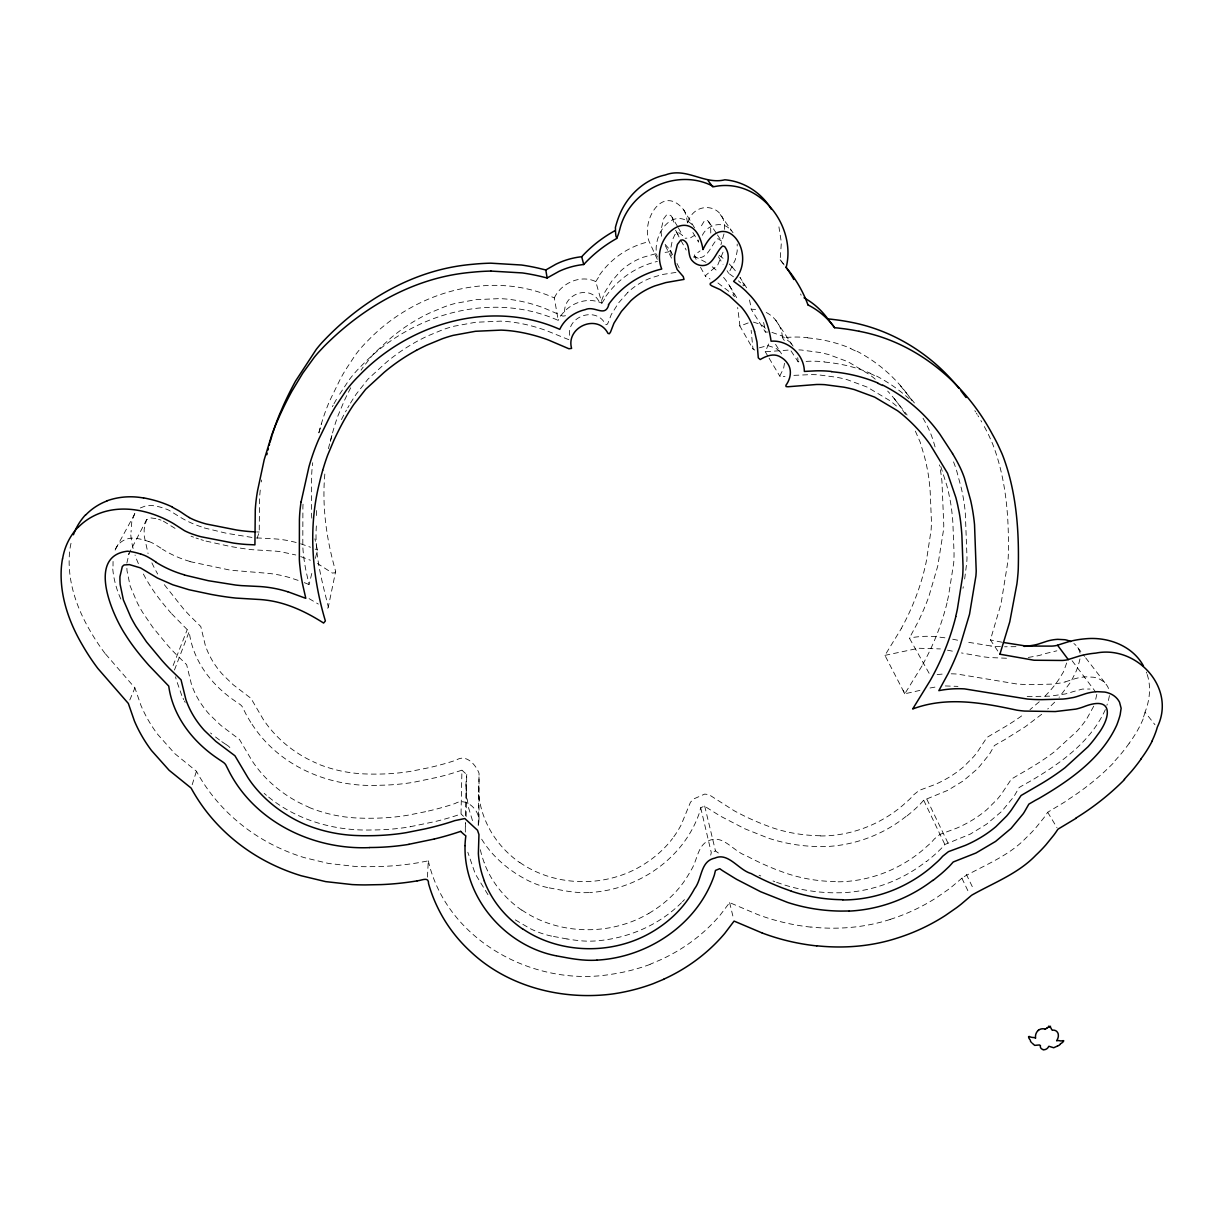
<?xml version="1.0" encoding="UTF-8"?>
<svg xmlns="http://www.w3.org/2000/svg" width="1223" height="1223" viewBox="0 0 1223 1223"><rect width="100%" height="100%" fill="white"/><g stroke="black" fill="none" stroke-linecap="round" stroke-linejoin="round"><path stroke-width="0.75" stroke-dasharray="5 3.75" d="M257.075 538.441L259.23 532.02L259.536 498.923A183.649 174.981 5.1 0 1 260.514 487.794M479.019 818.921L479.049 773.272C475.961 764.895 466.177 753.643 456.424 760.018A217.893 204.853 7.7 0 1 449.514 762.265A277.575 262.593 11.2 0 1 428.172 767.861L411.31 771.224A174.782 163.24 6.4 0 1 404.003 772.325A213.949 200.862 8 0 1 376.929 774.098A259.872 245.487 9.9 0 1 369.514 774.083L364.561 773.914A129.393 119.976 5.8 0 1 316.436 763.335M316.375 525.921C314.28 553.53 321.802 580.405 328.299 606.883L327.764 608.32L324.875 608.672M478.239 825.617L479.049 773.272M724.429 229.343C726.569 203.431 693.686 199.67 687.525 223.442M465.351 826.687L465.413 822.987M465.535 815.603L466.055 782.353M466.146 816.551L466.712 774.388A46.657 42.881 -2.8 0 1 462.111 770.276M316.451 515.54L316.665 507.744M1096.802 694.389L1095.212 701.482M113.051 561.449L113.02 566.035M324.829 474.05C321.863 506.995 326.572 539.771 335.668 571.37L328.253 607.22M427.439 877.12L428.295 860.854L418.281 862.735A265.422 247.291 6.6 0 1 382.875 866.404L367.389 866.71A246.373 228.854 6.3 0 1 354.471 866.373L328.437 863.438L304.466 857.675A185.116 170.379 5.1 0 1 269.503 843.167C240.885 827.833 216.196 804.933 199.655 776.911A130.983 119.732 6.8 0 1 196.444 771.239L174.858 753.689L157.599 734.274A147.234 135.432 10.1 0 1 140.905 705.319L134.912 687.907L105.071 653.449M126.84 563.192L129.164 553.255M784.509 363.246L783.591 368.505L780.014 375.476L780.167 376.669L785.013 376.424M696.101 259.414L694.45 255.072L700.045 250.944M478.361 824.195C482.091 812.286 466.865 796.372 455.246 803.45A228.976 214.04 6.9 0 1 448 805.804A291.823 274.64 10.1 0 1 425.619 811.659M710.777 233.058L710.594 225.108L707.735 220.675L705.9 220.109L704.127 221.287L699.571 228.915M1109.444 695.612L1108.588 699.678A112.226 100.959 -27.7 0 1 1106.891 705.289M964.657 578.968L966.72 562.932A127.559 118.784 -26.2 0 0 967.011 558.024L965.283 512.529A211.915 199.578 -22.3 0 0 961.416 488.573L956.845 471.451A171.449 161.222 -25.4 0 0 955.606 467.538L955.316 466.712A110.422 103.405 -29.4 0 0 952.182 458.686M723.985 233.914L720.943 244.722M963.005 588.278L963.296 586.75M1079.955 658.952L1079.405 661.291A106.951 96.969 -28.2 0 1 1076.378 670.785L1070.981 681.639L1059.087 697.37M723.022 252.198L717.718 265.07L705.793 275.313L705.656 276.551L710.013 278.966M311.789 573.434L309.098 584.609L306.086 571.294A231.56 220.675 -3.8 0 1 303.87 558.07L303.121 551.267A133.322 126.366 4.6 0 1 302.8 546.192L302.891 507.27A155.306 148.075 3.7 0 1 303.166 502.087M315.412 558.361L317.414 550.029L314.892 538.839M919.925 690.399L904.806 693.793L884.932 655.36L901.29 628.607M318.913 432.927L320.548 426.735A212.68 204.379 -2.5 0 1 329.828 400.533L340.529 378.641A221.929 213.368 -3.7 0 1 345.436 370.049L355.587 354.67A118.249 114.259 8.9 0 1 367.175 341.37C414.031 292.068 490.561 269.259 554.325 297.938L558.223 320.411C491.08 290.386 410.592 314.311 361.182 366.105A124.379 119.671 7.3 0 0 348.998 380.063L338.328 396.206M328.36 448.719L332.702 432.331M318.836 432.652L321.42 423.662M1066.655 663.004L1063.521 671.824L1058.461 680.003A114.534 104.23 -28.4 0 1 1049.502 691.392L1044.518 696.713M192.179 784.707L196.444 771.239M906.09 816.368A126.886 115.451 -19.9 0 1 826.274 846.561L818.508 846.545A163.469 149.481 -20.9 0 1 768.334 838.137L744.715 828.735L720.729 816.291A182.028 167.123 -21.3 0 1 716.877 813.922L708.82 808.892A53.078 48.309 -15.2 0 1 704.677 806.049L700.703 807.7L700.045 810.39A26.768 24.277 -11.7 0 1 699.571 812.317C684.024 858.561 637.703 889.992 589.7 892.5M700.703 807.7L711.297 852.66L710.609 855.458A28.053 25.24 -11.7 0 1 710.089 857.461M997.8 651.033L990.416 639.919L1001.041 603.734L1007.997 560.807A154.572 143.718 -26.9 0 0 1008.287 555.731C1009.128 519.209 1006.514 482.03 993.963 447.435A137.419 128.553 -30.4 0 0 991.929 442.252L988.872 435.464A228.518 214.789 -24.2 0 0 982.528 423.403M1093.729 706.191L1086.544 719.216A120.19 108.557 -27.9 0 1 1077.096 731.079L1054.532 751.702A211.09 193.417 -28.2 0 1 1044.152 759.177A248.666 229.205 -28.6 0 1 1037.746 763.412A229.97 211.365 -28.3 0 1 1031.218 767.448L1011.421 779.051L1001.943 793.284A96.51 86.802 -23.2 0 1 997.387 799.139L986.762 809.702A104.582 94.186 -23.3 0 1 970.298 821.306A114.366 103.16 -23.3 0 1 956.738 828.139L940.12 834.331L934.418 838.902A49.593 44.288 -20.7 0 1 929.266 844.283L923.717 849.221A114.335 103.114 -19.8 0 1 917.923 853.929A129.638 117.194 -19.6 0 1 911.854 858.317A120.894 109.137 -19.7 0 1 901.198 864.875A120.45 108.725 -19.7 0 1 836.471 881.829M665.144 244.401L670.342 250.302L668.385 251.938L663.554 252.595M335.668 571.37L335.148 572.746L332.396 573.083L317.414 563.467M174.461 670.021L189.183 631.634L170.884 612.937M1105.363 709.585C1090.626 742.254 1059.607 764.008 1029.567 781.604A124.104 111.996 -26.7 0 1 1025.669 783.698L1019.095 787.551L1014.968 794.767A50.647 45.159 -24.1 0 1 1013.531 797.044L1001.683 811.43L986.441 824.271L970.236 834.132L944.859 844.497L942.826 846.805A65.599 58.612 -20.6 0 1 940.609 849.159L936.619 852.966A190.085 173.131 -19.1 0 1 932.767 856.375L926.545 861.512M173.116 665.557L187.134 629.876M115.13 550.121C117.867 542.034 126.657 537.187 134.973 538.258A50.143 45.832 18.6 0 1 148.916 541.667M129.791 699.984L134.912 687.907M768.594 343.984L765.353 351.765L788.59 350.068M554.325 297.938C561.112 283.094 580.589 274.273 595.769 281.596L601.884 303.228C585.893 295.569 565.408 304.802 558.223 320.411M733.464 276.811L728.663 273.325L735.466 259.414L737.194 251.082L737.194 244.019M341.446 419.581L342.654 417.196A263.801 251.449 -8.2 0 1 346.445 410.118M146.775 519.393L131.717 548.363M128.537 554.309L130.922 549.846M332.35 406.724L333.16 405.21M115.65 548.913L135.753 512.055M922.035 665.878L904.806 693.793L903.17 690.598L904.775 693.747M347.76 407.794L349.105 405.47M929.128 673.307L909.392 638.116L917.953 622.094A268.525 255.255 -17.3 0 0 928.761 596.855L937.751 566.066L943.514 530.002A121.444 113.785 -26.9 0 0 943.774 525.309L941.97 481.77A201.688 191.063 -22.9 0 0 939.478 464.893M134.775 513.461L131.809 521.395L131.044 532.051M702.369 235.29C707.077 224.864 722.074 220.507 730.284 229.481M595.769 281.596L599.881 275.19M601.884 303.228L606.211 296.501M810.91 927.126A217.847 197.836 -20.8 0 1 757.297 914.376L729.611 902.605L720.393 914.789A166.618 150.857 -7.7 0 1 660.451 959.856L650.132 964.259M1129.196 743.278L1127.117 746.137A173.391 156.59 -27.9 0 1 1119.809 755.355L1112.808 763.183M1041.69 714.293L1025.226 726.783L1004.343 739.869A118.279 107.548 -27.2 0 1 1000.628 741.872L994.36 745.571L990.462 752.497A48.309 43.432 -24.4 0 1 989.101 754.683L977.834 768.503L963.342 780.824L947.901 790.287L923.686 800.209L921.745 802.426A62.587 56.38 -20.9 0 1 919.65 804.688L915.844 808.357A181.203 166.282 -19.4 0 1 912.19 811.629L906.243 816.551M684.452 899.654L682.495 901.703M1054.669 702.185L1047.729 708.973M681.501 902.696C658.601 925.597 627.047 938.805 594.898 940.991A83.791 75.337 -7.7 0 1 581.2 940.823L580.451 940.762A158.119 143.84 -8.3 0 1 567.029 938.943M627.842 292.404L618.639 302.845L611.347 314.387L607.984 323.101L606.837 324.707L605.523 324.447C596.212 305.077 564.277 317.139 570.239 337.67M1065.355 801.615L1047.683 812.271A104.138 93.024 -23.9 0 1 1043.632 818.126L1035.927 827.665A133.628 119.9 -23.4 0 1 1026.097 837.831C1008.578 856.176 984.24 865.165 963.005 877.273M1039.26 701.773L1029.965 709.661M890.115 919.406A176.724 159.647 -19.7 0 0 937.246 897.178L948.222 889.549A149.038 134.041 -19.9 0 0 951.402 887.103L962.455 877.762M694.832 235.152L690.368 237.95L685.155 238.256M648.924 913.321L651.033 912.052A125.816 114.075 -7.3 0 0 657.21 908.001A111.767 101.157 -7.7 0 0 681.761 884.703A103.94 94.003 -8 0 0 685.874 878.848L687.158 876.845A125.938 114.106 -7.1 0 0 690.72 870.715C698.287 859.861 697.003 841.883 713.162 839.406C725.071 837.342 734.84 852.11 746.32 855.748A289.194 265.299 -26.2 0 0 770.154 867.153A340.407 313.149 -28.8 0 0 776.85 869.874L785.915 873.207A160.335 145.522 -20.7 0 0 834.01 881.569L836.486 881.6M140.324 507.958L145.858 505.818L151.988 505.512A47.682 43.829 19.6 0 1 165.212 508.783L166.924 509.334A34.932 32.18 19.9 0 1 169.309 510.434L178.13 515.907A96.816 90.945 22.7 0 0 204.287 527.77M748.186 322.933L739.961 326.113L737.652 307.493M759.376 347.836L767.692 345.589L775.26 347.974A20.409 19.614 -35.1 0 1 781.176 353.309M718.39 852.997A55.647 50.235 -15.1 0 1 715.47 850.948L711.297 852.66M890.13 919.451C864.661 927.661 837.48 929.862 810.941 927.003M1065.141 681.914L1074.956 678.719A45.022 39.916 -28.8 0 1 1085.932 676.839L1093.469 677.221A25.469 22.61 -29.4 0 1 1100.455 679.621L1101.327 680.126A21.8 19.369 -29.5 0 1 1108.007 687.265L1109.337 691.148M425.619 811.675L407.932 815.206A183.603 170.425 5.7 0 1 400.273 816.353A224.818 209.852 7.1 0 1 371.853 818.248A273.172 256.677 8.8 0 1 364.072 818.233L358.889 818.08A135.891 125.174 5.1 0 1 308.364 807.134M655.589 253.742L642.839 257.365A65.599 64.192 -33 0 0 620.397 271.277L611.699 281.244L604.789 292.251L601.594 300.552L600.508 302.066L599.255 301.821C589.501 282.589 559.675 295.935 565.347 315.779L562.87 316.13L543.547 307.829A147.479 142.464 3 0 0 536.041 305.246A158.103 152.462 3 0 0 528.428 303.044A145.292 140.416 3.1 0 0 515.495 300.262L512.865 299.834A114.993 111.66 3.8 0 0 499.672 298.611L475.839 299.666L455.002 303.472A134.576 130.25 3.4 0 0 444.912 306.637L430.297 312.691A187.807 180.561 -0.8 0 0 423.234 316.191L420.911 317.43A177.717 171.067 -0.1 0 0 396.818 333.16A173.712 167.276 0.3 0 0 390.733 338.052L373.55 353.86L362.467 368.047A205.678 197.805 -3.4 0 0 361.045 370.187M930.03 687.999L937.613 686.638M410.316 826.702L435.189 821.535A276.49 259.429 8.6 0 0 461.025 814.014L461.927 770.154A263.052 248.162 9.6 0 1 437.284 777.339L413.573 782.277A216.303 202.819 7.5 0 1 376.608 785.273M1028.268 657.439L1037.884 655.773A55.096 49.853 -31.1 0 0 1044.977 653.678L1056.84 650.819M675.952 272.423L662.163 274.533L651.462 277.759A69.023 67.311 -30.5 0 0 627.812 292.373M749.454 300.017A90.64 88.698 -31.8 0 1 751.228 309.251L756.869 309.434M791.036 350.909L798.13 361.809L799.72 361.718M766.255 312.477C775.52 317.261 782.109 327.107 782.384 337.594L793.054 337.074A103.603 98.528 -30.5 0 1 805.086 337.426L807.669 337.67M806.125 361.381L809.336 361.244A108.908 103.022 -29.4 0 1 821.978 361.611L824.715 361.855M793.895 375.354L810.039 374.651A97.106 91.832 -29.3 0 1 818.156 374.819L836.822 377.28A139.728 131.534 -26.8 0 1 847.233 379.696L867.076 387.064L889.518 400.441A121.337 114.289 -28.1 0 1 895.618 405.272L897.56 406.969M945.287 685.95L957.961 686.378M1015.946 646.677L1004.603 646.768M376.608 785.365C331.418 786.97 284.699 768.273 257.151 731.583A154.205 143.183 5 0 1 250.822 722.411M767.601 332.044L765.43 332.106L751.228 309.251M1006.514 658.249L989.697 657.531A130.28 119.028 -33.5 0 1 982.589 656.675L961.477 652.944M1027.167 696.56L1049.946 696.162L1065.111 693.991A57.833 51.932 -30.5 0 0 1072.54 691.805L1082.447 689.069L1090.029 689.038M820.297 835.737L817.927 835.691A152.86 139.789 -21 0 1 771.973 827.604L763.32 824.363A324.126 300.155 -29.4 0 1 756.915 821.734A275.465 254.445 -26.8 0 1 734.136 810.727L708.881 794.598L704.708 794.094L693.548 799.001L690.475 802.227L681.104 825.021A120.099 109.673 -7 0 1 677.695 830.921L676.487 832.848A99.124 90.364 -7.9 0 1 672.543 838.458M259.23 532.02L256.601 531.929M256.54 537.891L274.854 538.884A100.989 93.193 11.4 0 1 296.669 542.645M990.966 645.989L966.109 641.907M251.953 537.417L226.576 533.304L204.241 527.923M884.932 655.36L918.656 648.251L940.395 648.924M568.817 339.688L546.88 330.791A155.107 149.13 1.8 0 0 538.976 328.085A166.252 159.571 1.9 0 0 530.965 325.792A152.814 146.989 1.9 0 0 517.344 322.872L514.593 322.429A120.955 116.934 2.4 0 0 500.696 321.145L475.594 322.276L453.657 326.296A141.532 136.365 2.1 0 0 443.032 329.614L427.637 335.973A197.453 188.862 -1.6 0 0 420.192 339.673L417.746 340.957A186.859 178.971 -1 0 0 392.4 357.468A182.655 175.027 -0.6 0 0 385.994 362.62L367.924 379.206L356.26 394.096A216.226 206.886 -4 0 0 350.466 403.162M753.414 322.108L760.614 324.385A19.4 18.727 -36.9 0 1 766.255 329.476M944.905 637.81L935.045 636.587A88.423 79.908 -23.9 0 0 909.392 638.085M771.896 332.381L781.971 335.897L789.951 342.165M567.029 938.958L552.46 936.252M1002.019 642.213L990.401 639.919M952.717 639.216L958.557 640.393M947.458 650.162L954.46 651.569M549.188 887.867L563.1 890.497A150.765 138.214 -8.2 0 0 575.911 892.27L576.629 892.316A79.938 72.463 -7.5 0 0 589.7 892.53M155.887 518.613L150.368 517.849L146.424 519.836L144.176 529.345A82.812 77.018 17.5 0 0 144.345 536.683L148.075 553.606M754.774 350.114L752.909 348.479L751.136 330.271M206.014 541.101L228.991 546.177A356.336 340.896 41.4 0 0 236.696 547.537L241.848 548.363A250.623 238.928 31.4 0 0 252.167 549.693L272.867 550.977A80.703 74.542 11.6 0 1 280.602 551.695L295.798 554.982M190.024 561.632L230.597 570.224L264.321 573.021A106.111 97.29 10.6 0 1 290.019 577.715L299.375 580.787M200.969 539.649L203.477 540.398M300.583 543.761L310.52 547.231M158.531 519.316L161.008 520.142M195.986 538.013L198.462 538.854M300.72 556.587L310.367 560.226M776.62 882.303L782.063 884.198A171.465 155.596 -20.6 0 0 834.575 892.821L842.723 892.729A133.062 120.114 -19.7 0 0 926.361 861.328M773.028 880.973L774.816 881.645M191.048 536.194L193.509 537.126M148.961 541.544L150.704 542.232A36.751 33.648 18.9 0 1 153.227 543.394L162.521 549.096M759.07 875.209L760.782 875.974M850.811 348.708L856.834 351.597M870.027 373.382L876.356 376.409M309.098 598.643L318.332 604.07M163.362 521.166L176.8 529.452M705.992 262.364L694.328 256.249M225.919 744.425L225.521 744.165A106.355 97.809 9.7 0 1 222.112 741.872L220.109 740.435M226.331 744.685L228.273 746.045A10.304 9.295 9.7 0 1 229.863 747.559M515.296 919.879L529.819 928.425A86.252 77.63 -6.9 0 0 552.444 936.298M521.854 910.034C548.959 928.777 584.884 934.005 616.682 926.3A107.593 97.305 -7.8 0 0 648.924 913.336M519.958 862.582C545.764 880.591 580.115 885.758 610.491 878.404A102.61 93.544 -7.6 0 0 641.265 865.976L643.267 864.737A119.976 109.642 -7.2 0 0 649.153 860.839A106.6 97.244 -7.6 0 0 672.574 838.474M717.932 282.972L730.788 292.863M719.093 255.286L722.365 257.763A78.669 76.896 -33.8 0 1 724.994 259.949M219.513 740.007L214.117 735.91M712.229 266.797L718.237 271.812M268.693 797.151C297.372 820.45 334.888 831.029 371.532 829.974A227.279 211.854 6.7 0 0 410.332 826.779M210.555 732.974L211.732 733.953M266.415 795.286L264.168 793.375M691.928 224.451C671.305 205.174 651.018 237.338 657.317 257.09M729.214 263.908L732.363 267.271M742.789 285.005L743.63 285.876M732.73 294.758L734.595 296.73M730.712 229.924L731.537 230.826M677.557 226.393L670.816 215.401L666.795 214.637L663.722 218.657L661.154 229.343A31.095 30.422 -53 0 0 661.811 237.262M721.585 241.176L717.916 238.607C710.777 244.646 708.3 259.643 696.04 257.671A14.187 13.866 -50.2 0 1 693.334 256.891M790.501 342.792L791.587 344.091M900.204 385.52L916.363 405.348M1147.174 674.454C1151.179 686.424 1149.788 699.51 1145.431 711.159A22.794 20.134 -30.1 0 1 1145.018 712.168L1154.971 724.735M894.135 398.515L907.114 415.01M675.509 230.23L678.23 234.587A13.484 13.208 -54.2 0 0 680.248 236.253M784.142 264.948L780.152 259.796L781.359 242.551L778.929 226.867M1077.799 647.67L1084.556 656.415M1085.688 657.867L1105.959 684.116M487.962 894.686L475.258 873.879L467.813 852.232M1072.128 660.756L1095.823 692.218M720.24 214.545L733.02 232.752M793.054 346.14L775.627 320.074M164.341 584.701L183.19 608.442A212.236 201.321 14.1 0 0 190.024 615.888L200.801 626.543L205.265 645.163A80.779 74.71 11.1 0 0 207.864 651.92A87.781 81.253 10.9 0 0 214.927 664.685A92.81 85.977 10.8 0 0 222.494 674.362L233.165 684.727L250.929 698.302L262.93 718.834A115.222 106.6 5.9 0 0 267.042 724.735A121.077 112.103 5.7 0 0 297.036 752.726L299.085 754.056A118.341 109.52 5.7 0 0 316.512 763.167M911.899 400.578L909.193 396.726A162.751 154.067 -26.1 0 0 857.033 351.261M708.606 221.501L716.479 233.425M717.458 234.923L721.387 240.885M694.526 227.814L683.672 209.821C662.698 183.282 640.791 220.813 649.184 241.619L657.577 259.933M782.384 337.594L784.279 340.498M905.479 414.398L900.052 406.296A154.801 146.515 -25.7 0 0 895.664 400.425A165.35 156.498 -24.8 0 0 887.684 391.115M746.626 287.787L739.961 277.407A79.419 77.63 -33.6 0 1 744.425 285.632M250.807 722.426L247.168 716.388A83.99 77.278 7.4 0 1 245.548 713.284L242.292 706.756A9.815 8.913 10.4 0 0 240.243 704.601L237.629 702.782A101.234 93.697 10.5 0 1 234.403 700.58C213.78 686.363 196.857 665.648 190.895 640.974A94.752 87.643 11.1 0 1 189.305 632.459L189.183 631.634M974.838 410.683L975.602 411.906M481.663 839.177C492.609 856.941 509.12 870.807 527.572 880.3A82.277 74.649 -6.7 0 0 549.173 887.929M775.565 344.336L781.543 353.86M976.382 413.129L977.146 414.352M718.421 256.815L723.038 264.26M727.028 270.696L728.663 273.325M977.896 415.591L978.66 416.814M1047.683 812.271L1056.978 827.665M729.565 285.846L738.004 299.818M683.672 209.821L684.528 211.334A23.956 23.543 -55.8 0 1 686.485 216.807L687.341 222.143A36.889 35.895 -54.7 0 0 687.464 223.121M765.201 351.628L768.12 356.55M769.099 358.186L780.014 376.516M692.891 232.538L698.562 242.123A38.815 37.714 -51.5 0 1 698.364 240.748L698.287 240.06M980.877 420.529L981.717 421.966M739.609 325.578L753.276 349.488M700.519 267.302L705.595 276.444M678.413 227.921L682.679 235.58L678.857 232.66L674.943 234.51L672.39 240.06L670.785 248.33A32.715 31.951 -49.1 0 0 671.458 256.647L672.176 259.23M676.64 232.553L680.11 238.928M680.982 240.518L686.21 250.088M184.474 701.054L185.208 702.399M143.366 574.03L145.812 578.51A192.164 181.34 15.2 0 0 149.068 583.998A168.56 158.486 15.7 0 0 156.896 595.616L159.173 598.628A308.456 296.516 13 0 0 170.899 612.922M670.342 250.302L672.833 255.24M676.992 263.465L679.484 268.403M915.354 431.123L920.2 442.206L924.343 456.133A235.152 223.243 -19 0 1 926.086 463.165L927.554 470.259A172.076 162.797 -24.2 0 1 929.037 479.798L929.572 484.598A297.189 283.125 -13.6 0 1 930.199 491.814L931.406 520.646A122.957 115.39 -26.1 0 1 931.085 530.247L926.346 561.143A218.26 206.626 -19.8 0 1 924.802 568.191A253.344 240.732 -17.5 0 1 901.213 628.576M665.404 245.808L672.681 260.484M183.083 698.318L183.771 699.694M966.277 874.277L973.401 888.938M926.82 799.154L948.146 843.396M961.905 878.252L968.952 892.958M923.686 800.209L944.859 844.497M151.881 562.87L154.083 567.38A173.956 164.02 15.2 0 0 157.675 574.015M181.799 695.535L176.265 679.774A99.552 91.496 10.3 0 1 175.577 676.823M672.436 217.205L674.301 224.971M940.762 466.483L946.892 485.745A247.077 233.196 -18.6 0 1 948.696 493.114L950.21 500.513A180.79 170.043 -23.5 0 1 951.723 510.495L952.274 515.51A312.293 295.798 -13.5 0 1 952.885 523.047L954.047 553.163A129.149 120.466 -25.5 0 1 953.68 563.192L948.589 595.463A229.282 215.783 -19.4 0 1 946.938 602.817M472.491 820.587L468.684 808.174L466.575 795.347A163.913 149.558 -9.8 0 1 466.253 791.449L466.024 783.653A97.229 88.713 -6.4 0 1 466.804 774.465M1146.333 672.069L1146.777 673.246M484.293 862.872L483.482 860.686A110.33 99.873 -7.6 0 1 480.318 849.572M935.075 446.915L933.776 442.466A163.163 154.327 -26.1 0 0 932.568 438.721L932.308 437.941A105.071 98.971 -30.3 0 0 928.257 428.05A178.589 168.805 -24.7 0 0 922.631 417.517M729.611 902.605L733.647 919.237M704.693 806.049L715.486 850.933M428.295 860.854C446.273 939.646 532.968 987.053 610.155 974.456A175.669 159.296 -7.6 0 0 650.177 964.366M1080.092 653.097L1078.793 649.367A20.791 18.62 -30 0 0 1073.87 643.512M797.702 357.651L798.023 360.143M798.084 360.968L798.13 361.809M478.331 786.679L478.514 791.143A96.77 88.285 -7 0 0 479.156 797.793A109.382 99.797 -7.7 0 0 480.318 804.367A105.224 96.005 -7.5 0 0 483.345 815.068L484.109 817.163A109.627 100.026 -7.7 0 0 519.867 862.704M465.351 832.099L465.321 828.047A101.952 92.291 -6.6 0 1 465.642 822.575M1000.475 646.661A143.58 131.365 -34.7 0 1 990.951 646.019M138.398 563.65A97.259 90.502 17.6 0 1 135.034 555.043M133.108 548.5A97.259 90.502 17.6 0 1 130.586 532.051M315.137 549.066A140.003 128.446 10.6 0 1 317.43 550.029M311.789 518.139A126.84 120.848 5.6 0 1 311.483 513.278L311.636 476.068A147.708 141.532 4.8 0 1 312.721 462.707M599.576 274.976A81.773 79.999 -32.8 0 1 649.184 241.619M732.378 267.256A79.419 77.63 -33.6 0 1 735.329 270.787M807.654 337.9A146.546 138.719 -27.6 0 1 850.918 348.463M875.255 379.176A115.451 109.351 -29 0 0 869.446 374.544L848.043 361.763L829.148 354.716A132.955 125.877 -27.6 0 0 819.227 352.407L801.478 350.038A92.382 87.827 -30.4 0 0 798.894 349.9M723.573 277.422A66.149 64.666 -33.6 0 1 734.106 295.095M350.695 387.829A250.975 240.518 -8 0 0 349.518 390.091L347.225 394.632A330.21 314.066 -14.4 0 0 343.953 401.526L338.068 415.53A210.601 202.299 -3.7 0 0 334.078 427.5L333.375 429.915A255.194 244.646 -8.5 0 0 330.241 442.084M820.281 835.966A114.87 104.521 -19.9 0 0 882.058 819.731A115.283 104.903 -20 0 0 892.209 813.448A123.615 112.638 -19.9 0 0 897.988 809.244A109.046 99.124 -20.1 0 0 903.507 804.719L908.796 799.98A47.315 42.606 -21 0 0 913.688 794.812L919.13 790.425L934.984 784.509A109.046 99.139 -23.7 0 0 947.901 777.95A99.72 90.517 -23.7 0 0 963.586 766.821L973.676 756.67A92.031 83.424 -23.6 0 0 978.018 751.06L986.992 737.393L1005.872 726.279A218.993 202.621 -29 0 0 1012.078 722.396A236.773 219.681 -29.2 0 0 1018.178 718.344A201.046 185.483 -28.8 0 0 1024.155 714.11M1145.034 712.168A25.53 22.549 -29.9 0 1 1144.545 713.896L1144.483 714.14A84.922 75.658 -28.9 0 1 1142.817 718.818M1143.184 718.925A116.246 104.047 -28.5 0 1 1129.15 743.248M1113.037 763.381A236.284 215.538 -28.1 0 1 1065.218 801.401M105.04 653.449A225.46 211.075 14.5 0 1 90.212 630.992C77.049 608.534 67.938 582.836 69.268 556.511A96.816 89.034 18.3 0 1 70.063 548.332L70.475 545.718A70.001 64.223 19.4 0 1 71.148 542.752M261.34 481.954A183.649 174.981 5.1 0 1 261.661 480.012M800.622 293.963A127.36 124.058 -31.3 0 1 801.111 295.202M780.152 259.78A127.36 124.058 -31.3 0 1 784.34 264.994M937.154 674.637A92.719 83.103 -23.6 0 1 944.89 673.934M951.234 673.812A92.719 83.103 -23.6 0 1 957.41 674.087L1015.977 683.856A150.811 137.052 -33.9 0 0 1030.27 684.62L1052.132 684.116A81.039 73.074 -31.6 0 0 1057.452 683.474L1058.751 683.275A53.522 48.11 -30.8 0 0 1065.141 681.96M463.456 816.276A48.951 44.655 -3.2 0 1 461.209 814.121M120.863 599.071A102.289 94.645 16.5 0 1 112.531 566.035M190.069 561.479A101.891 95.272 21.4 0 1 162.43 549.234M304.267 582.637A147.05 133.995 9.9 0 1 309.098 584.609M333.986 403.712A233.318 223.167 -4.3 0 1 337.441 397.704M605.889 296.287A86.053 83.883 -30.3 0 1 657.393 261.401M738.386 280.816A82.767 80.626 -31.3 0 1 740.618 282.88M763.58 322.429A95.379 92.979 -29.4 0 1 765.415 332.106M824.684 362.1A153.991 144.956 -26.8 0 1 870.134 373.137M876.555 376.057A171.006 160.977 -25.4 0 1 908.964 398.667M947.045 602.832A266.186 251.464 -17.2 0 1 921.974 665.847M126.886 568.298A87.093 80.55 16.4 0 0 127.039 570.866L130.173 586.077L137.373 602.939A182.93 171.617 14 0 0 142.48 612.157L152.875 627.46L168.071 645.805A223.198 210.692 12.8 0 0 175.286 653.571L186.645 664.685L191.384 684.1A84.876 77.997 10.3 0 0 194.136 691.163A92.229 84.83 10.1 0 0 201.596 704.463A97.519 89.768 9.9 0 0 209.561 714.553L220.782 725.331L239.479 739.472L252.121 760.859A121.001 111.201 5.2 0 0 256.448 766.989A127.146 116.949 5 0 0 287.986 796.127L290.141 797.503A124.257 114.243 5.1 0 0 308.441 806.966M521.747 910.157A114.947 104.062 -7.8 0 1 484.186 862.903"/><path stroke-width="1.5" d="M465.046 845.597C463.609 897.957 505.389 945.883 556.006 955.79M62.449 558.88L62.037 561.54A98.711 90.578 17.9 0 0 61.211 569.857C59.958 596.641 69.207 622.797 82.721 645.591A229.848 214.759 14.1 0 0 97.84 668.431L128.323 703.439L134.469 721.127A150.062 137.664 9.8 0 0 151.514 750.54L169.11 770.276L191.124 788.071A133.46 121.658 6.5 0 0 194.411 793.834C211.289 822.315 236.452 845.552 265.62 861.068A188.617 173.146 4.8 0 0 301.24 875.76L325.639 881.615L352.148 884.581A251.082 232.66 6 0 0 365.31 884.917L381.087 884.611A270.497 251.434 6.3 0 0 417.15 880.866M301.087 501.965L308.884 467.094A227.937 217.449 -3.3 0 1 318.806 439.149L330.241 415.774A237.843 227.019 -4.5 0 1 335.515 406.602L346.384 390.168A126.81 121.796 6.7 0 1 358.813 375.95C409.216 323.162 491.294 298.794 559.782 329.354C564.384 319.157 574.474 312.079 585.221 309.648C594.653 305.246 604.911 317.766 608.733 304.986M1063.628 1040.788L1063.628 1040.819A2.629 2.232 -21.2 0 1 1063.414 1041.476A7.552 6.405 -21.1 0 1 1060.463 1043.754M266.828 454.727L267.195 453.152M267.959 450.033L268.357 448.459M269.167 445.34L269.595 443.781M270.038 442.176L271.919 435.755M322.658 470.458L323.422 467.889A225.689 215.217 -4.5 0 1 327.672 455.124L333.955 440.173A353.6 333.604 -14.1 0 1 337.472 432.835L339.918 427.974A268.892 255.745 -8.3 0 1 345.115 418.388L346.491 416.034A220.43 210.463 -4.2 0 1 353.799 404.446L365.677 389.281L384.114 372.388A186.202 178.069 -0.9 0 1 390.626 367.129A190.482 182.089 -1.2 0 1 416.493 350.298M272.408 434.15L275.664 424.427A235.794 225.689 0.1 0 1 279.348 414.857L283.339 405.623A352.943 335.591 -10.8 0 1 295.599 380.995L316.344 349.289A145.231 139.85 10.1 0 1 321.573 343.036C358.033 303.778 406.449 273.723 459.986 265.773A237.705 227.723 0.6 0 1 469.066 264.627L476.42 263.939A223.61 214.713 0.9 0 1 490.729 263.174L521.548 265.024A202.147 194.717 2.1 0 1 538.227 268.127L545.81 269.977L555.884 264.229A75.627 74.465 -15.8 0 1 581.689 256.738A126.947 123.813 -30.7 0 1 614.542 230.933M999.91 654.213L1009.77 621.85L1016.879 584.09A237.491 222.189 -22.8 0 0 1017.49 578.953L1017.964 573.801A157.507 146.087 -26.7 0 0 1018.27 568.634C1019.172 531.501 1016.588 493.695 1003.854 458.503A140.049 130.723 -30.1 0 0 1001.79 453.229L997.861 444.622A236.88 222.158 -23.7 0 0 992.25 434.043C965.023 383.044 916.7 342.027 859.035 331.265M1152.02 741.107L1153.839 737.026A124.027 110.727 -28.1 0 0 1154.94 734.274A86.497 76.804 -28.7 0 0 1156.637 729.519L1156.698 729.275A26.004 22.885 -29.7 0 0 1157.187 727.532A23.222 20.439 -29.9 0 0 1157.6 726.508C1176.129 687.464 1136.32 644.995 1095.915 653.097A87.552 77.37 -28.6 0 0 1079.664 655.941L1069.437 659.151A30.422 27.105 -29.6 0 0 1068.275 659.594A25.668 23.038 -30.9 0 1 1066.685 659.961L1065.615 660.13A37.454 33.648 -31.3 0 1 1062.267 660.466L1034.031 660.237L999.91 654.213M1048.921 1025.975L1048.982 1027.075M1140.998 759.116L1138.888 762.021A176.632 159.036 -27.7 0 1 1131.428 771.392L1124.289 779.341M1046.796 1028.146L1045.069 1029.384M1057.482 1046.032L1053.706 1047.744L1048.83 1046.261M971.643 895.236C993.259 882.93 1018.04 873.803 1035.896 855.167A136.074 121.704 -23.3 0 0 1045.925 844.833L1053.783 835.156A106.034 94.416 -23.7 0 0 1057.926 829.209L1075.919 818.386M971.077 895.725L961.385 903.98A154.343 138.413 -19.8 0 1 956.585 907.695L945.41 915.461A179.98 162.063 -19.6 0 1 897.407 938.026C871.525 946.464 843.839 948.651 816.826 945.792M932.92 880.529L940.9 874.063A193.586 175.806 -19 0 0 944.813 870.593L948.895 866.725A64.36 57.298 -20.6 0 0 950.791 864.722L953.221 861.986L975.954 853.012L995.583 841.424L1011.1 828.384L1023.192 813.784A51.58 45.817 -23.9 0 0 1024.66 811.46L1028.864 804.138L1035.56 800.224A126.412 113.724 -26.5 0 0 1039.535 798.099C1070.125 780.213 1101.74 758.138 1116.828 724.918A114.305 102.518 -27.5 0 0 1120.146 714.859L1121.139 708.27L1119.549 702.247A22.213 19.66 -29.3 0 0 1112.777 695L1111.89 694.496A25.928 22.962 -29.2 0 0 1104.782 692.065L1097.107 691.668A45.847 40.512 -28.6 0 0 1085.932 693.594L1078.35 696.086A50.403 45.144 -30.4 0 1 1073.397 697.507L1068.107 698.44A82.568 74.221 -31.3 0 1 1062.68 699.082L1041.935 699.648A163.118 147.922 -34 0 1 1027.289 699.036L964.488 688.885A94.354 84.295 -23.4 0 0 938.851 690.643L948.085 673.674A287.543 271.124 -16.9 0 0 959.765 646.906L969.533 614.252L975.908 575.972A129.99 120.741 -25.9 0 0 976.214 570.988L974.532 524.728A215.967 202.926 -22.1 0 0 970.634 500.36L964.458 478.132A112.531 105.147 -29.1 0 0 960.177 467.614A191.216 179.277 -23.8 0 0 952.518 453.565M1038.312 1030.423L1038.48 1030.301A4.846 4.112 -20.8 0 0 1037.593 1031.05A9.218 7.827 -20.9 0 0 1035.942 1033.909L1035.82 1034.245A5.916 5.03 -20.8 0 0 1035.636 1034.994L1035.545 1035.667A7.216 6.13 -20.8 0 0 1035.514 1037.18L1035.636 1038.128M490.943 271.078L522.374 272.928A206.106 198.172 1.7 0 1 539.389 276.092L547.124 277.973L559.018 271.353A76.636 75.352 -15.5 0 1 583.738 264.504A129.455 126.076 -29.8 0 1 617.248 238.179M416.493 350.313L418.985 348.998A201.291 192.133 -1.9 0 1 426.582 345.238L442.283 338.756A144.299 138.78 1.7 0 1 453.121 335.377L475.487 331.28L501.094 330.118A123.324 119.013 1.9 0 1 515.265 331.418L518.078 331.861A155.795 149.573 1.5 0 1 531.974 334.827A169.493 162.369 1.5 0 1 540.153 337.166A158.119 151.759 1.4 0 1 548.21 339.918L568.94 348.769L571.6 348.387C565.576 327.137 597.543 312.92 608.014 333.436L609.36 333.711L610.522 332.075L613.961 323.193L621.406 311.437L630.793 300.797A70.384 68.534 -29.7 0 1 654.901 285.892L665.801 282.589L684.009 279.394L683.26 276.581L677.16 269.519L675.31 264.351A33.373 32.562 -47.7 0 1 674.622 255.882L677.404 244.447L680.707 240.136L682.862 239.922C691.576 243.606 686.317 255.806 692.952 261.477A14.477 14.141 -48.7 0 0 700.366 265.391C712.871 267.409 715.409 252.121 722.686 245.961L724.658 246.572C734.396 259.429 722.396 276.78 710.303 283.369L710.166 284.623L711.801 285.861L720.362 289.729L729.351 295.89L741.49 307.248A70.98 69.023 -30.4 0 1 754.53 331.311M1049.93 1027.167L1050.526 1026.25M663.692 979.302L653.158 983.689A178.894 161.711 -7.7 0 1 612.448 993.993C562.305 1000.506 508.034 986.946 470.672 951.723C457.31 939.493 446.181 924.802 438.17 908.551C434.211 900.556 430.955 892.194 428.554 883.602C428.769 876.264 421.828 880.514 417.135 880.835M1039.535 1044.946L1034.704 1045.375L1031.998 1043.036M1048.157 1027.289L1049.059 1027.137M434.348 839.009L409.017 844.267M1056.641 1040.834L1057.176 1040.697A4.189 3.562 -21 0 1 1058.873 1040.605L1060.112 1040.849A8.164 6.925 -21.3 0 0 1061.579 1040.895L1061.778 1040.895A3.027 2.568 -21.2 0 0 1062.787 1040.697L1063.475 1040.651M807.96 304.879A129.883 126.321 -30.5 0 0 786.16 267.531C796.785 225.277 758.78 177.182 713.88 186.706C678.551 167.459 631.007 188.648 620.321 227.279C618.028 236.039 615.582 244.707 615.429 227.356C616.499 223.32 617.737 219.314 619.327 215.447C627.185 195.695 644.368 179.368 665.465 174.92C686.47 166.955 704.249 184.918 724.857 179.796C744.012 181.31 761.715 192.882 771.392 209.362M712.795 186.905L708.163 180.652M1052.315 1030.316L1051.352 1028.956A2.568 2.186 -21 0 0 1050.557 1027.61L1049.808 1027.228M1024.094 646.371L1025.455 646.279A77.187 70.124 -32.2 0 0 1030.546 645.668L1031.784 645.484A50.999 46.184 -31.4 0 0 1037.868 644.215L1047.224 641.142A42.927 38.372 -29.3 0 1 1057.681 639.339L1064.881 639.721A24.277 21.739 -29.9 0 1 1070.691 641.586M596.946 960.131C647.93 957.349 697.416 924.389 714.263 875.301A28.572 25.607 -11.7 0 0 714.767 873.268L715.486 870.424L719.751 868.666A56.655 50.999 -15.1 0 0 724.138 871.663L732.715 876.967A194.503 176.739 -20.8 0 0 736.812 879.444L760.614 891.72L787.49 902.391A174.629 157.996 -20.5 0 0 840.92 911.089L849.205 910.997M369.529 847.615C314.923 849.954 258.053 823.69 230.964 774.939A93.468 85.213 6.4 0 1 228.884 771.01L225.72 764.757A10.487 9.448 9.5 0 0 223.534 762.479L220.721 760.553A108.388 99.43 9.4 0 1 217.251 758.229C195.206 743.263 176.968 721.371 170.471 695.138A101.463 93.009 10 0 1 168.743 686.103L148.931 665.419A330.822 316.13 10.8 0 1 136.303 650.254L133.873 647.043A180.698 168.682 14.1 0 1 125.419 634.737C112.226 614.756 86.451 556.083 127.437 551.206A50.036 45.633 18.3 0 1 140.63 554.08M1029.078 1036.431L1029.705 1036.63A5.167 4.388 -20.6 0 0 1031.478 1037.272L1031.601 1037.303A9.891 8.423 -20.7 0 0 1033.267 1037.501A3.638 3.088 -20.5 0 1 1034.429 1037.67A4.204 3.577 -20.5 0 1 1035.315 1038.052M842.876 899.715L840.354 899.669A163.286 147.754 -20.6 0 1 791.403 891.246M255.286 531.867L250.012 531.577A168.682 159.968 26.6 0 1 236.574 530.002L206.58 524.071A89.325 83.852 22.7 0 1 201.581 522.634L198.187 521.472A57.343 53.613 21.3 0 1 189.305 517.604M831.472 371.471L828.705 371.211A111.018 104.796 -29.1 0 0 815.802 370.844L804.367 371.425C804.123 354.456 787.964 339.795 771.071 341.202A97.259 94.675 -28.6 0 0 767.815 326.342L767.249 324.584A85.213 82.858 -30.4 0 0 750.983 296.363L745.816 291.059A84.402 82.094 -30.5 0 0 740.267 286.213L733.617 281.336C759.33 254.46 724.23 204.501 702.95 249.553A39.595 38.417 -50.3 0 1 702.751 248.147C693.487 200.878 648.847 236.666 661.735 269.029A87.75 85.411 -29.5 0 0 608.397 304.756M1043.158 1049.517L1042.898 1049.472A4.173 3.547 -20.7 0 1 1040.437 1045.451M556.755 955.927L568.588 958.098A161.023 146.041 -8.4 0 0 582.24 959.933L583.019 959.979A85.32 76.453 -7.7 0 0 596.946 960.162M1003.471 642.488L1026.311 646.08L1051.658 646.111A36.751 33.128 -31.5 0 0 1054.945 645.79L1055.999 645.606A25.194 22.687 -31.1 0 0 1057.559 645.255A29.872 26.692 -29.8 0 1 1058.69 644.811L1068.734 641.662A85.962 76.223 -28.8 0 1 1084.679 638.865C1107.121 636.388 1132.192 645.316 1143.444 665.908M184.383 575.009L208.353 580.711L235.565 585.037A196.735 186.003 24.6 0 0 241.711 585.634L260.132 586.551A108.358 99.078 10.3 0 1 287.711 591.749M287.726 591.687L305.796 598.337L302.723 584.777A240.472 228.716 -4.4 0 1 300.69 573.067L299.696 564.43A135.906 128.537 4.3 0 1 299.345 559.263L299.421 519.653A158.317 150.643 3.4 0 1 301.057 501.95M140.676 553.958L144.268 555.303A37.989 34.703 18.5 0 1 147.647 556.893L150.796 558.697A82.828 75.153 17.8 0 1 152.89 560.027L156.315 562.274M791.419 891.231L782.185 887.852A346.858 318.255 -28.5 0 1 775.382 885.1A294.636 269.549 -26 0 1 751.136 873.543C738.509 869.996 728.358 852.018 714.905 858.103C700.091 861.099 702.308 878.878 694.526 888.754A128.247 115.833 -7.2 0 1 690.888 894.991L689.589 897.025A105.835 95.409 -8 0 1 685.369 902.941A113.815 102.686 -7.8 0 1 660.374 926.606A128.125 115.818 -7.4 0 1 654.106 930.734L651.951 932.033A109.566 98.773 -7.8 0 1 619.128 945.211C586.78 953.038 550.212 947.794 522.603 928.777M762.25 933.027L734.09 921.087L724.704 933.47A169.676 153.15 -7.7 0 1 663.661 979.226M877.655 383.181L882.502 385.474M172.305 507.209L178.375 510.495A63.413 58.23 19.2 0 1 181.294 512.33L184.78 514.7A64.253 60.141 21.4 0 0 189.336 517.543M460.719 831.38L460.826 831.502A49.868 45.343 -3.3 0 0 465.642 835.737L465.856 835.875A103.817 93.682 -6.7 0 0 465.015 845.597M958.878 388.211C932.155 354.808 893.799 330.607 851.697 322.383A227.509 213.566 -24.9 0 0 837.801 320.044L831.564 319.264A168.927 159.54 -28.4 0 0 827.803 318.897A78.043 75.016 -35.1 0 0 804.046 297.8M960.988 390.825L966.063 397.536M827.803 318.897L834.667 327.718A172.183 162.262 -28.1 0 1 838.504 328.085L844.879 328.88A231.85 217.144 -24.7 0 1 859.035 331.265M1057.559 645.255L1068.275 659.61M952.549 453.55L939.952 434.287A174.293 163.683 -25.1 0 0 882.716 385.092M484.354 880.942L483.544 878.726A112.348 101.387 -7.7 0 1 480.318 867.443A116.797 105.392 -7.9 0 1 479.064 860.503A103.328 93.238 -7.3 0 1 478.376 853.471L478.957 834.59L477.52 830.264L464.832 818.539L454.773 820.633A233.379 217.633 6.5 0 1 447.404 823.033A297.479 279.394 9.7 0 1 424.595 828.995L406.586 832.588A187.104 173.253 5.4 0 1 398.79 833.765A229.129 213.383 6.8 0 1 369.85 835.706A278.462 261.08 8.5 0 1 361.916 835.706L356.627 835.538A138.459 127.207 4.9 0 1 305.169 824.455A126.611 116.093 4.8 0 1 286.595 814.701L284.393 813.295A129.546 118.845 4.8 0 1 252.213 783.76A123.278 113.005 5 0 1 247.841 777.507L234.938 755.768L215.875 741.428L204.424 730.483A99.384 91.251 9.6 0 1 196.307 720.24A94.003 86.237 9.8 0 1 188.694 706.711A86.497 79.281 10 0 1 185.881 699.541L181.035 679.805L169.431 668.522A227.554 214.377 12.4 0 1 162.093 660.619L146.561 641.968L135.967 626.421A186.492 174.599 13.6 0 1 130.739 617.049L123.37 599.912L120.16 584.441A88.79 81.926 16 0 1 119.946 576.629L122.315 566.524L124.073 564.965L129.439 564.598L140.507 567.915L157.415 578.036L172.886 584.823L189.03 589.746L210.983 594.378A383.135 365.692 38.8 0 0 219.253 595.83L224.772 596.686A269.213 255.622 28.9 0 0 235.84 598.078L258.038 599.408A86.42 79.113 10.5 0 1 266.339 600.157C287.053 602.725 306.469 612.066 323.606 623.057L325.379 620.963C312.14 576.614 307.967 528.703 319.325 483.421A273.417 260.147 -8.8 0 1 322.658 470.458M754.545 331.311L756.991 342.012L758.291 357.865L760.202 359.531C766.454 355.801 774.342 352.713 781.084 357.345A20.806 19.965 -34.5 0 1 787.092 362.772C792.443 369.545 790.67 378.824 785.9 385.337L786.053 386.56L787.933 386.758L816.505 384.496A98.987 93.407 -29 0 1 824.776 384.664L843.809 387.171A142.403 133.766 -26.5 0 1 854.418 389.617L874.628 397.108L897.499 410.714A123.661 116.231 -27.8 0 1 903.69 415.637L905.677 417.364A188.77 177.182 -23 0 1 911.456 422.73A177.06 166.236 -23.9 0 1 925.444 438.247A165.762 155.642 -24.7 0 1 930.107 444.499L947.504 473.209L955.836 497.501A251.8 237.109 -18.5 0 1 957.655 504.977L959.199 512.513A184.245 172.902 -23.3 0 1 960.728 522.664L961.263 527.755A318.27 300.782 -13.5 0 1 961.89 535.429L963.021 566.05A131.61 122.453 -25.2 0 1 962.623 576.232L957.395 609.054A233.654 219.391 -19.3 0 1 955.698 616.53M581.705 256.784L583.738 264.52M545.81 269.977L547.124 277.973M1057.054 1039.902A9.677 8.225 -20.9 0 0 1058.155 1037.272L1058.216 1036.936A6.772 5.763 -21 0 0 1058.354 1035.927L1058.323 1035.224A9.203 7.812 -20.9 0 0 1058.078 1033.511A5.779 4.907 -21 0 0 1057.498 1032.426L1057.421 1032.273A5.458 4.632 -21 0 0 1053.217 1030.133M1046.903 1028.191A2.568 2.186 -21 0 1 1048.31 1027.289M1038.449 1030.27A6.115 5.198 -20.8 0 1 1044.824 1029.063M1029.797 1039.382A5.718 4.861 -20.6 0 1 1028.574 1036.63M1031.203 1042.225A3.531 2.996 -20.5 0 1 1030.347 1040.269M1048.401 1046.919A4.678 3.975 -20.7 0 1 1043.173 1049.747M1060.295 1044.106A3.776 3.195 -21 0 1 1057.62 1045.864M955.82 616.545A271.277 255.683 -17.1 0 1 930.183 680.584L912.664 708.988C946.648 696.177 982.421 702.736 1016.863 710.166A139.422 126.122 -32.5 0 0 1024.446 711.067L1055.266 711.557L1075.873 709.111A58.918 52.727 -30.3 0 0 1083.44 706.879C1113.419 694.97 1111.539 716.663 1097.642 734.702A122.438 110.238 -27.7 0 1 1088.011 746.764L1064.988 767.723A215.065 196.536 -27.9 0 1 1054.425 775.321A253.39 232.951 -28.3 0 1 1047.897 779.632A234.312 214.774 -28.1 0 1 1041.247 783.729L1021.067 795.516L1011.406 809.978A98.283 88.117 -23.1 0 1 1006.743 815.924L995.919 826.641A106.508 95.623 -23.1 0 1 979.134 838.428A116.475 104.735 -23.2 0 1 965.344 845.383L948.421 851.667L942.597 856.314A50.495 44.945 -20.6 0 1 937.353 861.787L931.697 866.801A116.43 104.674 -19.7 0 1 925.796 871.586A132.023 118.983 -19.5 0 1 919.62 876.035A123.11 110.789 -19.6 0 1 908.765 882.685A122.652 110.376 -19.6 0 1 842.861 899.945M522.496 928.899A117.056 105.637 -7.9 0 1 484.262 880.973M831.441 371.716A156.941 147.402 -26.5 0 1 877.778 382.937M184.428 574.856A103.909 96.969 20.9 0 1 156.223 562.412M409.032 844.344A231.636 215.401 6.4 0 1 369.529 847.508M460.658 831.35A281.84 263.862 8.2 0 1 434.348 838.993M932.752 880.331A135.447 121.887 -19.6 0 1 849.205 911.104M807.944 304.894A79.571 76.361 -34.5 0 1 834.652 327.733M490.943 271.063A227.967 218.474 0.5 0 0 476.343 271.842L468.837 272.546A242.322 231.697 0.3 0 0 459.573 273.707C410.393 280.938 365.325 306.744 329.736 340.85A215.905 206.825 2.2 0 0 324.187 346.277L318.393 352.453A146.638 140.966 9.6 0 0 314.326 357.238L302.784 373.168L291.93 391.146A359.745 341.309 -10.8 0 0 279.456 416.217L275.358 425.604A240.365 229.618 -0.2 0 0 271.613 435.357L264.168 459.833L257.625 490.392A187.501 178.298 4.7 0 0 255.286 509.502L254.919 544.862L246.863 544.495A162.567 153.823 25.3 0 1 233.364 543.058L201.229 536.79A91.083 85.365 22.1 0 1 196.123 535.322L192.668 534.161A59.27 55.325 20.9 0 1 184.459 530.675L175.439 524.866A64.666 59.239 18.8 0 0 172.458 522.985C149.772 510.098 120.832 503.647 96.128 514.776A64.666 59.163 19.4 0 0 78.043 527.48M62.587 558.896A71.377 65.323 19.1 0 1 77.859 527.327M816.796 945.914A221.867 200.878 -20.7 0 1 762.25 933.011M1124.533 779.555A240.717 218.963 -27.8 0 1 1075.766 818.172M1152.158 741.153A124.15 110.865 -28.3 0 1 1140.876 759.04M73.426 534.757A70.001 64.223 19.4 0 1 85.625 514.715M85.809 514.868A63.428 58.154 19.7 0 1 106.967 500.956M106.905 500.834A67.785 62.144 19.6 0 1 143.55 498.006M143.565 497.883A76.055 69.65 19.2 0 1 145.552 498.25L148.518 498.892A102.289 93.407 18.3 0 1 172.397 507.01M785.946 267.134A127.36 124.058 -31.3 0 1 793.819 279.501"/></g></svg>
